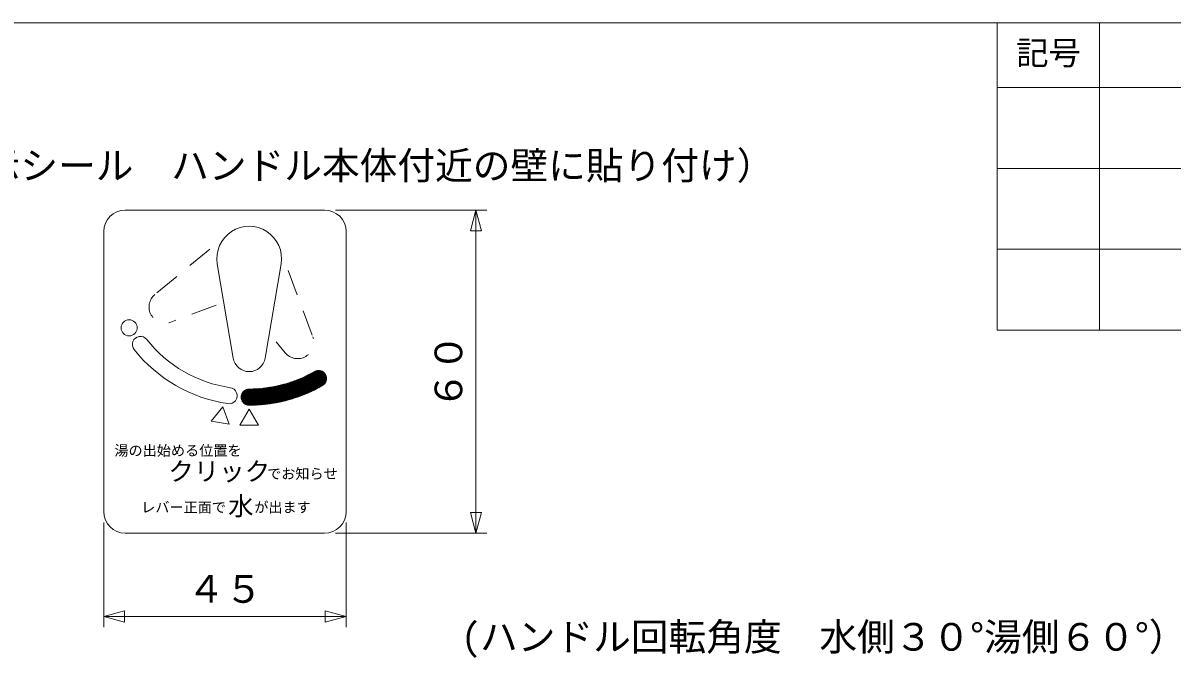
# Model space of a CAD drawing. Units: millimetres, scale not verified. Extents: x -373 to 395, y -278 to 275.
# Drawn here: x -19.4 to 194, y 157.1 to 275 of the extents above; entities that cross this region are included whole.
import ezdxf
from ezdxf.enums import TextEntityAlignment as Align

# ---------------------------------------------------------------- set-up
doc = ezdxf.new("R2010")
doc.units = ezdxf.units.MM
doc.header["$LTSCALE"] = 4
doc.linetypes.add('USER1', pattern=[2, 1.2, -0.8])
for name, color, linetype, lineweight in [('0-1_1', 7, 'Continuous', 18), ('0-3_3', 7, 'Continuous', 18), ('0-4_4', 7, 'Continuous', 18), ('0-5_5', 7, 'Continuous', 18)]:
    doc.layers.add(name, color=color, linetype=linetype, lineweight=lineweight)
doc.styles.add('ＭＳ ゴシック', font='')
doc.styles.get('ＭＳ ゴシック').set_extended_font_data('MS Gothic')

# ---------------------------------------------------------------- blocks, each defined once
blk = doc.blocks.new('D24')
at = {"layer": '0-4_4'}
for p, q in [((38.636, 240.308), (66.735, 240.308)), ((64.735, 240.308), (65.77, 236.445)), ((63.699, 236.445), (65.77, 236.445)), ((64.735, 180.308), (63.699, 184.172)), ((65.77, 184.172), (63.699, 184.172)), ((64.735, 180.308), (65.77, 184.172)), ((38.636, 180.308), (66.735, 180.308))]:
    blk.add_line(p, q, dxfattribs=at)
blk.add_lwpolyline([(64.735, 180.308), (64.735, 240.308), (63.699, 236.445)], dxfattribs=at)
at = {"layer": '0-4_4', "style": 'ＭＳ ゴシック'}
blk.add_text('６０', height=5.132, rotation=90, dxfattribs=at).set_placement((63.735, 203.308), align=Align.BOTTOM_LEFT)
blk = doc.blocks.new('D25')
at = {"layer": '0-4_4'}
for p, q in [((-4.364, 182.308), (-4.364, 162.848)), ((40.636, 182.308), (40.636, 162.848)), ((-4.364, 164.848), (-0.501, 165.883)), ((-4.364, 164.848), (-0.501, 163.813)), ((-0.501, 163.813), (-0.501, 165.883)), ((36.772, 165.883), (36.772, 163.813)), ((40.636, 164.848), (36.772, 163.813))]:
    blk.add_line(p, q, dxfattribs=at)
blk.add_lwpolyline([(-4.364, 164.848), (40.636, 164.848), (36.772, 165.883)], dxfattribs=at)
at = {"layer": '0-4_4', "style": 'ＭＳ ゴシック'}
blk.add_text('４５', height=5.132, dxfattribs=at).set_placement((11.136, 165.848), align=Align.BOTTOM_LEFT)

msp = doc.modelspace()

# ---------------------------------------------------------------- linework, layer by layer
at = {"layer": '0-1_1'}
msp.add_line((-373.022, 275.029), (394.982, 275.029), dxfattribs=at)
at = {"layer": '0-4_4'}
for p, q in [((-0.364, 240.308), (36.636, 240.308)), ((-4.364, 236.308), (-4.364, 184.308)), ((40.636, 236.308), (40.636, 184.308)), ((16.72, 230.308), (19.678, 212.808)), ((28.552, 230.308), (25.594, 212.808)), ((32.395, 209.12), (27.847, 204.571)), ((32.651, 209.234), (28.023, 204.606)), ((32.913, 209.355), (28.201, 204.643)), ((33.183, 209.483), (28.38, 204.681)), ((33.46, 209.62), (28.562, 204.721)), ((33.748, 209.765), (28.744, 204.762)), ((34.045, 209.921), (28.929, 204.805)), ((34.354, 210.089), (29.115, 204.85)), ((34.677, 210.271), (29.304, 204.897)), ((34.963, 210.415), (29.494, 204.946)), ((35.168, 210.478), (29.686, 204.997)), ((35.338, 210.508), (29.88, 205.049)), ((35.489, 210.517), (30.077, 205.104)), ((35.626, 210.512), (30.275, 205.162)), ((35.752, 210.497), (30.476, 205.221)), ((35.869, 210.472), (30.68, 205.283)), ((35.978, 210.441), (30.886, 205.348)), ((36.081, 210.402), (31.094, 205.415)), ((36.178, 210.358), (31.306, 205.485)), ((36.27, 210.308), (31.52, 205.558)), ((36.356, 210.253), (31.738, 205.634)), ((36.437, 210.192), (31.958, 205.713)), ((36.514, 210.128), (32.183, 205.796)), ((32.364, 209.106), (34.623, 206.848)), ((36.586, 210.058), (32.41, 205.883)), ((32.463, 209.15), (34.718, 206.894)), ((32.56, 209.193), (34.812, 206.941)), ((36.653, 209.984), (32.642, 205.973)), ((32.658, 209.237), (34.906, 206.989)), ((32.755, 209.282), (35, 207.036)), ((32.852, 209.326), (35.094, 207.084)), ((36.715, 209.904), (32.878, 206.067)), ((32.948, 209.371), (35.187, 207.132)), ((33.044, 209.417), (35.28, 207.181)), ((36.772, 209.82), (33.118, 206.166)), ((33.14, 209.462), (35.373, 207.23)), ((33.235, 209.509), (35.465, 207.279)), ((33.33, 209.555), (35.557, 207.328)), ((36.825, 209.731), (33.363, 206.27)), ((33.425, 209.602), (35.649, 207.378)), ((33.519, 209.649), (35.74, 207.428)), ((33.613, 209.696), (35.831, 207.478)), ((36.872, 209.637), (33.613, 206.378)), ((33.706, 209.744), (35.922, 207.528)), ((33.8, 209.792), (36.013, 207.579)), ((36.913, 209.536), (33.869, 206.492)), ((33.893, 209.841), (36.103, 207.63)), ((33.985, 209.89), (36.193, 207.682)), ((34.078, 209.939), (36.283, 207.734)), ((36.948, 209.43), (34.13, 206.612)), ((34.169, 209.988), (36.368, 207.79)), ((34.261, 210.038), (36.449, 207.85)), ((34.352, 210.088), (36.525, 207.916)), ((36.975, 209.316), (34.398, 206.739)), ((34.443, 210.139), (36.596, 207.986)), ((34.534, 210.19), (36.662, 208.061)), ((34.624, 210.241), (36.724, 208.141)), ((36.995, 209.195), (34.673, 206.872)), ((34.714, 210.292), (36.78, 208.226)), ((34.804, 210.344), (36.832, 208.316)), ((34.9, 210.389), (36.878, 208.411)), ((35.001, 210.429), (36.918, 208.512)), ((35.109, 210.463), (36.952, 208.62)), ((35.223, 210.49), (36.979, 208.735)), ((35.346, 210.508), (36.997, 208.858)), ((35.48, 210.517), (37.005, 208.991)), ((35.626, 210.512), (37.001, 209.137)), ((35.789, 210.49), (36.979, 209.3)), ((35.981, 210.44), (36.928, 209.492)), ((36.233, 210.329), (36.817, 209.745)), ((21.137, 205.499), (22.707, 207.069)), ((21.137, 205.641), (22.564, 207.067)), ((21.149, 205.369), (22.849, 207.069)), ((21.153, 205.798), (22.406, 207.051)), ((21.17, 205.249), (22.992, 207.071)), ((21.193, 205.979), (22.225, 207.011)), ((21.199, 205.137), (23.136, 207.074)), ((21.235, 205.031), (23.281, 207.077)), ((21.277, 204.932), (23.427, 207.081)), ((21.325, 204.838), (23.573, 207.087)), ((21.379, 204.75), (23.721, 207.093)), ((21.437, 204.667), (23.87, 207.1)), ((21.5, 204.589), (24.019, 207.108)), ((21.568, 204.515), (24.17, 207.117)), ((21.64, 204.446), (24.321, 207.127)), ((21.718, 204.382), (24.474, 207.138)), ((21.8, 204.323), (24.627, 207.15)), ((21.887, 204.269), (24.782, 207.164)), ((21.979, 204.22), (24.938, 207.178)), ((22.069, 206.957), (24.866, 204.16)), ((22.077, 204.176), (25.095, 207.193)), ((22.172, 206.995), (24.996, 204.171)), ((22.181, 204.139), (25.253, 207.21)), ((22.282, 207.026), (25.126, 204.183)), ((22.292, 204.108), (25.412, 207.228)), ((22.4, 207.05), (25.255, 204.195)), ((22.411, 204.085), (25.572, 207.247)), ((22.527, 207.064), (25.384, 204.207)), ((25.734, 207.267), (22.538, 204.072)), ((22.664, 207.068), (25.512, 204.221)), ((25.897, 207.289), (22.677, 204.068)), ((22.805, 207.069), (25.64, 204.235)), ((26.061, 207.312), (22.819, 204.069)), ((22.945, 207.07), (25.767, 204.249)), ((26.227, 207.336), (22.961, 204.07)), ((23.084, 207.073), (25.893, 204.264)), ((26.394, 207.362), (23.105, 204.072)), ((23.223, 207.076), (26.019, 204.279)), ((26.562, 207.389), (23.249, 204.075)), ((23.361, 207.079), (26.145, 204.295)), ((26.732, 207.417), (23.394, 204.079)), ((23.498, 207.084), (26.269, 204.312)), ((26.904, 207.447), (23.54, 204.083)), ((23.634, 207.089), (26.394, 204.329)), ((27.077, 207.479), (23.687, 204.089)), ((23.769, 207.095), (26.518, 204.346)), ((27.252, 207.512), (23.834, 204.095)), ((23.904, 207.102), (26.641, 204.365)), ((27.428, 207.547), (23.983, 204.102)), ((24.038, 207.109), (26.764, 204.383)), ((27.606, 207.583), (24.132, 204.11)), ((24.171, 207.117), (26.886, 204.402)), ((27.786, 207.622), (24.282, 204.118)), ((24.304, 207.126), (27.008, 204.422)), ((27.967, 207.662), (24.433, 204.128)), ((24.436, 207.135), (27.13, 204.442)), ((24.567, 207.146), (27.251, 204.462)), ((28.151, 207.704), (24.585, 204.138)), ((24.698, 207.156), (27.371, 204.483)), ((28.336, 207.748), (24.738, 204.15)), ((24.828, 207.168), (27.491, 204.505)), ((28.524, 207.794), (24.892, 204.162)), ((24.957, 207.18), (27.61, 204.527)), ((28.714, 207.843), (25.046, 204.175)), ((25.086, 207.193), (27.729, 204.549)), ((28.906, 207.893), (25.202, 204.19)), ((25.214, 207.206), (27.848, 204.572)), ((25.341, 207.22), (27.966, 204.595)), ((29.1, 207.946), (25.359, 204.205)), ((25.468, 207.234), (28.084, 204.619)), ((29.297, 208.002), (25.516, 204.221)), ((25.594, 207.25), (28.201, 204.643)), ((29.496, 208.06), (25.675, 204.239)), ((25.72, 207.265), (28.318, 204.668)), ((29.698, 208.12), (25.835, 204.257)), ((25.845, 207.282), (28.434, 204.693)), ((25.97, 207.299), (28.55, 204.718)), ((29.903, 208.183), (25.996, 204.276)), ((26.093, 207.316), (28.666, 204.744)), ((30.111, 208.25), (26.158, 204.297)), ((26.217, 207.334), (28.781, 204.771)), ((30.321, 208.319), (26.321, 204.319)), ((26.34, 207.353), (28.895, 204.797)), ((26.462, 207.372), (29.009, 204.825)), ((30.536, 208.392), (26.486, 204.342)), ((26.583, 207.392), (29.123, 204.852)), ((30.753, 208.468), (26.651, 204.366)), ((26.704, 207.412), (29.237, 204.88)), ((30.974, 208.548), (26.818, 204.391)), ((26.825, 207.433), (29.35, 204.909)), ((26.945, 207.455), (29.462, 204.938)), ((31.2, 208.632), (26.986, 204.418)), ((27.065, 207.476), (29.574, 204.967)), ((31.429, 208.72), (27.155, 204.446)), ((27.184, 207.499), (29.686, 204.997)), ((27.302, 207.522), (29.797, 205.027)), ((31.663, 208.812), (27.326, 204.475)), ((27.42, 207.545), (29.908, 205.057)), ((31.902, 208.909), (27.498, 204.506)), ((27.538, 207.569), (30.019, 205.088)), ((27.655, 207.594), (30.129, 205.119)), ((32.145, 209.012), (27.672, 204.538)), ((27.771, 207.619), (30.239, 205.151)), ((27.887, 207.644), (30.348, 205.183)), ((28.002, 207.67), (30.457, 205.215)), ((28.117, 207.696), (30.566, 205.248)), ((28.232, 207.723), (30.674, 205.281)), ((28.346, 207.751), (30.782, 205.315)), ((28.46, 207.778), (30.889, 205.349)), ((28.573, 207.807), (30.996, 205.383)), ((28.685, 207.836), (31.103, 205.418)), ((28.798, 207.865), (31.21, 205.453)), ((28.909, 207.894), (31.316, 205.488)), ((29.021, 207.924), (31.421, 205.524)), ((29.132, 207.955), (31.526, 205.56)), ((29.242, 207.986), (31.631, 205.597)), ((29.352, 208.017), (31.736, 205.634)), ((29.462, 208.049), (31.84, 205.671)), ((29.571, 208.082), (31.944, 205.708)), ((29.679, 208.114), (32.048, 205.746)), ((29.788, 208.148), (32.151, 205.784)), ((29.896, 208.181), (32.254, 205.823)), ((30.003, 208.215), (32.356, 205.862)), ((30.11, 208.25), (32.458, 205.901)), ((30.217, 208.284), (32.56, 205.941)), ((30.323, 208.32), (32.662, 205.981)), ((30.429, 208.355), (32.763, 206.021)), ((30.534, 208.391), (32.864, 206.062)), ((30.639, 208.428), (32.964, 206.102)), ((30.743, 208.465), (33.064, 206.144)), ((30.848, 208.502), (33.164, 206.185)), ((30.951, 208.539), (33.264, 206.227)), ((31.055, 208.577), (33.363, 206.27)), ((31.158, 208.616), (33.462, 206.312)), ((31.26, 208.655), (33.56, 206.355)), ((31.363, 208.694), (33.658, 206.398)), ((31.465, 208.733), (33.756, 206.442)), ((31.566, 208.773), (33.854, 206.486)), ((31.667, 208.814), (33.951, 206.53)), ((31.768, 208.854), (34.048, 206.574)), ((31.868, 208.896), (34.145, 206.619)), ((31.968, 208.937), (34.241, 206.664)), ((32.068, 208.979), (34.337, 206.71)), ((32.167, 209.021), (34.433, 206.755)), ((32.266, 209.063), (34.528, 206.801)), ((37.005, 209.063), (34.956, 207.014)), ((37.002, 208.919), (35.247, 207.164)), ((36.983, 208.758), (35.548, 207.323)), ((36.938, 208.572), (35.86, 207.494)), ((36.841, 208.333), (36.185, 207.677)), ((21.137, 205.626), (22.694, 204.068)), ((21.138, 205.483), (22.551, 204.071)), ((21.148, 205.757), (22.835, 204.069)), ((21.156, 205.324), (22.392, 204.088)), ((21.168, 205.878), (22.975, 204.071)), ((21.196, 205.991), (23.115, 204.073)), ((21.198, 205.141), (22.208, 204.131)), ((21.232, 206.097), (23.253, 204.075)), ((21.274, 206.197), (23.391, 204.079)), ((21.277, 206.205), (21.999, 206.927)), ((21.289, 204.909), (21.976, 204.221)), ((21.321, 206.291), (23.528, 204.083)), ((21.374, 206.379), (23.665, 204.088)), ((21.432, 206.463), (23.801, 204.093)), ((21.494, 206.542), (23.936, 204.099)), ((21.562, 206.616), (24.071, 204.106)), ((21.634, 206.685), (24.205, 204.114)), ((21.711, 206.749), (24.338, 204.122)), ((21.792, 206.809), (24.471, 204.13)), ((21.879, 206.864), (24.603, 204.14)), ((21.971, 206.913), (24.735, 204.149)), ((17.775, 203.744), (15.583, 201.132)), ((17.775, 203.744), (18.942, 200.539)), ((22.636, 203.318), (20.931, 200.365)), ((22.636, 203.318), (24.341, 200.365)), ((15.583, 201.132), (18.942, 200.539)), ((20.931, 200.365), (24.341, 200.365)), ((-0.364, 180.308), (36.636, 180.308))]:
    msp.add_line(p, q, dxfattribs=at)
at = {"layer": '0-4_4', "linetype": 'USER1'}
for p, q in [((15.344, 233.064), (5.135, 224.62)), ((29.866, 229.082), (34.447, 216.766)), ((16.497, 222.623), (8.093, 219.497)), ((27.63, 215.856), (29.324, 213.808))]:
    msp.add_line(p, q, dxfattribs=at)
at = {"layer": '0-4_4'}
msp.add_circle((0.344, 218.438), 1.5, dxfattribs=at)
for centre, radius, start, end in [((-0.364, 236.308), 4, 90, 180), ((36.636, 236.308), 4, 0, 90), ((22.636, 231.308), 6, 350.40593, 189.59407), ((2.447, 215.341), 1.5, 38.34082, 218.34082), ((22.636, 231.308), 24.24, 218.34082, 261.65918), ((22.636, 231.308), 27.24, 218.34082, 261.65918), ((22.636, 213.308), 3, 189.59407, 350.40593), ((22.636, 231.308), 24.24, 270, 300), ((35.506, 209.017), 1.5, 300, 120), ((18.902, 205.841), 1.5, 261.65918, 81.65918), ((22.636, 205.568), 1.5, 90, 270), ((22.636, 231.308), 27.24, 270, 300), ((-0.364, 184.308), 4, 180, 270), ((36.636, 184.308), 4, 270, 0)]:
    msp.add_arc(centre, radius, start, end, dxfattribs=at)
at = {"layer": '0-4_4', "linetype": 'USER1'}
for centre, start, end in [((7.047, 222.308), 129.59407, 290.40593), ((31.636, 215.72), 219.59407, 20.40593)]:
    msp.add_arc(centre, 3, start, end, dxfattribs=at)
at = {"layer": '0-5_5'}
for p, q in [((161.482, 218.029), (161.482, 275.029)), ((180.482, 218.029), (180.482, 275.029)), ((161.482, 263.029), (394.982, 263.029)), ((161.482, 248.029), (394.982, 248.029)), ((161.482, 233.029), (394.982, 233.029)), ((161.482, 218.029), (394.982, 218.029))]:
    msp.add_line(p, q, dxfattribs=at)

# ---------------------------------------------------------------- block references
at = {"layer": '0-4_4'}
for name in ['D24', 'D25']:
    msp.add_blockref(name, (0, 0), dxfattribs=at)

# ---------------------------------------------------------------- texts
at = {"layer": '0-3_3', "style": 'ＭＳ ゴシック'}
msp.add_text('(ハンドル回転角度\u3000水側３０°湯側６０°）', height=5.132, dxfattribs=at).set_placement((62.006, 156.965), align=Align.BOTTOM_LEFT)
at = {"layer": '0-4_4', "style": 'ＭＳ ゴシック'}
for s, height, p in [('（節湯Ｃ１表示シール\u3000ハンドル本体付近の壁に貼り付け）', 5.132, (-68.853, 244.46)), ('湯の出始める位置を', 1.924, (-2.389, 194.116)), ('クリック', 3.464, (7.628, 189.02)), ('でお知らせ', 1.924, (25.966, 189.817)), ('レバー正面で\u3000\u3000が出ます', 1.924, (2.587, 183.584)), ('水', 3.464, (18.725, 182.579))]:
    msp.add_text(s, height=height, dxfattribs=at).set_placement(p, align=Align.BOTTOM_LEFT)
at = {"layer": '0-5_5', "style": 'ＭＳ ゴシック'}
msp.add_text('記号', height=4.399, dxfattribs=at).set_placement((165.053, 265.951), align=Align.BOTTOM_LEFT)

doc.saveas('drawing.dxf')
